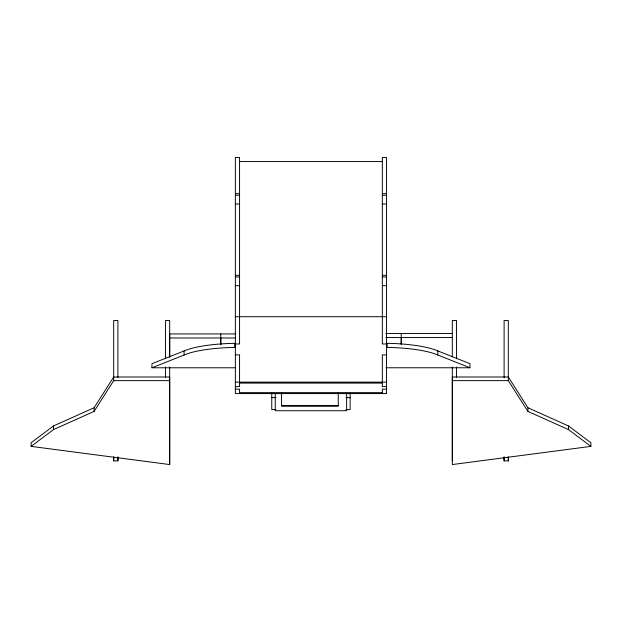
<?xml version="1.0" encoding="UTF-8"?>
<svg xmlns="http://www.w3.org/2000/svg" width="622" height="622" viewBox="0 0 622 622"><rect width="100%" height="100%" fill="white"/><g stroke="black" fill="none" stroke-linecap="round" stroke-linejoin="round"><path stroke-width="0.93" d="M117.892 457.022L117.892 460.894L113.686 460.894L113.686 457.022M113.686 377.64L113.686 320.524L117.892 320.524L117.892 377.64M165.483 377.64L165.483 366.996M165.483 358.808L165.483 320.524L169.682 320.524L169.682 356.896M169.682 464.556L169.682 376.994L113.686 376.994L94.093 407.76L53.5 425.953L31.1 442.74L31.1 446.378L169.682 464.556L169.682 366.996M452.318 460.894L452.318 376.994L508.314 376.994L527.907 407.76L527.907 411.399L568.5 429.592L590.9 446.378L590.9 442.74L568.5 425.953L527.907 407.76M508.314 457.038L508.314 460.894L504.108 460.894L504.108 457.038M220.74 344.697L220.771 337.979M31.1 446.378L53.5 429.592L94.093 411.399L113.686 380.633L113.686 376.994M235.365 343.336L234.751 343.336A62.161 14.119 0 0 0 212.576 344.674L207.491 345.296A62.161 14.119 0 0 0 184.073 350.948L151.947 363.691L151.947 367.781L234.992 367.781M151.947 367.781L184.073 355.038A62.161 14.119 0 0 1 207.491 349.385L212.576 348.763A62.161 14.119 0 0 1 234.751 347.426L235.365 347.426M590.9 446.378L452.318 464.556L452.318 366.996M239.563 161.572L382.343 161.572M235.365 193.66L239.563 193.66M382.343 193.66L386.542 193.66M235.365 195.261L239.563 195.261M382.343 195.261L386.542 195.261M235.365 204.008L239.563 204.008M382.343 204.008L386.542 204.008M235.365 275.321L239.563 275.321M382.343 275.321L386.542 275.321M235.365 276.93L239.563 276.93M382.343 276.93L386.542 276.93M235.365 285.669L239.563 285.669M382.343 285.669L386.542 285.669M235.365 316.715L386.542 316.715M385.811 333.501L452.318 333.501M235.225 333.928L169.682 333.928L169.682 357.183M385.811 337.552L452.318 337.552M169.682 337.979L235.225 337.979M386.542 343.321L387.148 343.321A62.161 14.119 0 0 1 409.33 344.658L414.415 345.28A62.161 14.119 0 0 1 437.826 350.932L469.952 363.676L469.952 367.765L385.943 367.765M235.365 343.974L239.563 343.974L239.563 157.444L235.365 157.444L235.365 393.594L386.542 393.594L386.542 157.444L382.343 157.444L382.343 343.974L386.542 343.974M386.542 347.41L387.148 347.41A62.161 14.119 0 0 1 409.33 348.748L414.415 349.37A62.161 14.119 0 0 1 437.826 355.022L469.952 367.765M235.365 354.882L239.563 354.882L239.563 386.596L235.365 386.596M386.542 354.882L382.343 354.882L382.343 386.596L386.542 386.596M113.686 380.633L169.682 380.633M452.318 380.633L508.314 380.633L527.907 411.399M235.365 382.149L386.542 382.149M239.563 383.098L382.343 383.098M235.365 389.139L239.563 389.139L239.563 393.594M386.542 389.139L382.343 389.139L382.343 393.594M239.563 392.637L382.343 392.637M271.76 397.613L275.958 397.613M345.949 397.613L350.147 397.613M281.556 405.567L338.251 405.567M275.958 409.587L271.76 409.587L271.76 393.197M345.949 409.587L350.147 409.587L350.147 393.197M401.229 337.552L401.26 344.277M568.5 425.953L568.5 429.592M508.314 380.633L508.314 320.524L504.108 320.524L504.108 377.64M508.314 457.022L508.314 460.894M504.108 457.022L504.108 460.894M456.517 358.808L456.517 320.524L452.318 320.524L452.318 356.896M456.517 366.996L456.517 377.64M437.826 350.932L437.826 355.022M401.229 333.501L401.229 344.277M387.148 343.321L387.148 347.41M346.648 393.057L346.648 410.73L275.258 410.73L275.258 393.283M338.251 393.12L338.251 406.228L281.556 406.228L281.556 393.12M234.751 343.336L234.751 347.426M220.771 333.928L220.771 344.697M184.073 350.948L184.073 355.038M117.892 457.038L117.892 460.894M113.686 457.038L113.686 460.894M94.093 407.76L94.093 411.399M53.5 425.953L53.5 429.592"/></g></svg>
